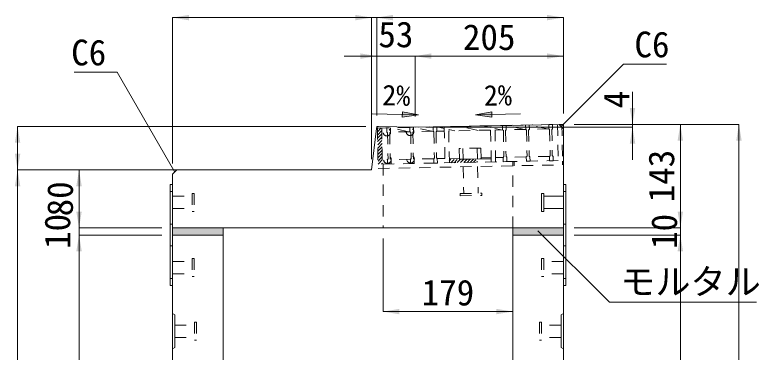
# Model space of a CAD drawing. Units: millimetres at full size; some dimension numbers follow another scale. Extents: x -3301 to 90699, y 107523 to 139162.
# Drawn here: x -413 to 615, y 114573 to 115039 of the extents above; entities that cross this region are included whole.
import ezdxf
from ezdxf.enums import TextEntityAlignment as Align

# ---------------------------------------------------------------- set-up
doc = ezdxf.new("R2010")
doc.units = ezdxf.units.MM
doc.header["$LTSCALE"] = 21
doc.header["$PDMODE"] = 32
doc.header["$PDSIZE"] = 10.5
doc.linetypes.add('DASHED_SPACED', pattern=[12, 6, -6])
doc.linetypes.add('USER1', pattern=[1.35, 0.75, -0.6])
for name, color, linetype, lineweight in [('0_2', 7, 'USER1', 9), ('寸法線', 7, 'Continuous', 9), ('引出線', 4, 'Continuous', 9), ('本体', 2, 'Continuous', 9), ('補助線', 8, 'Continuous', 13), ('ｲﾝｻｰﾄ', 3, 'USER1', 5), ('ｸﾞﾚｰﾁﾝｸﾞ', 7, 'USER1', 9)]:
    doc.layers.add(name, color=color, linetype=linetype, lineweight=lineweight)
doc.layers.add('ﾊｯﾁﾝｸﾞ', color=8, linetype='Continuous')
doc.styles.add('ＭＳ ゴシック', font='')
doc.styles.get('ＭＳ ゴシック').set_extended_font_data('MS Gothic')

# ---------------------------------------------------------------- blocks, each defined once
blk = doc.blocks.new('filled_arrow')
at = {"color": 0, "linetype": 'Continuous', "lineweight": -2}
blk.add_solid([(7.5, 1.25), (0, 0), (7.5, -1.25)], dxfattribs=at)

msp = doc.modelspace()

# ---------------------------------------------------------------- hatches: boundary and pattern name
at = {"layer": '引出線'}
for points in [[(121.98, 114905.4), (121.83, 114897.9), (144.4, 114901.2)], [(245.65, 114905.4), (245.8, 114897.9), (223.22, 114901.2)]]:
    msp.add_hatch(color=7, dxfattribs=at).paths.add_polyline_path(points)
at = {"layer": 'ｸﾞﾚｰﾁﾝｸﾞ'}
h = msp.add_hatch(dxfattribs=at)
h.set_pattern_fill('USER', color=256, style=0, pattern_type=2)
h.set_pattern_definition([(46.14576, (-392.64, 114506.34), (-2.28951, 2.19972), [75, -60])])
h.paths.add_polyline_path([(87.44, 114883), (93.44, 114883.12), (94.44, 114833.13), (88.44, 114833.01)])
h = msp.add_hatch(dxfattribs=at)
h.set_pattern_fill('USER', color=256, style=0, pattern_type=2)
h.set_pattern_definition([(46.14576, (-319.15, 114507.81), (-2.28951, 2.19972), [75, -60])])
h.paths.add_polyline_path([(186.92, 114834.98), (186.83, 114839.48), (225.32, 114840.25), (240.32, 114840.55), (244.82, 114840.64), (244.91, 114836.14), (225.41, 114835.75)])
at = {"layer": 'ﾊｯﾁﾝｸﾞ'}
for points in [[(-125.49, 114735.1), (-125.49, 114745.1), (-195.49, 114745.1), (-195.49, 114735.1)], [(274.51, 114745.1), (274.51, 114735.1), (344.51, 114735.1), (344.51, 114745.1)]]:
    msp.add_hatch(color=256, dxfattribs=at).paths.add_polyline_path(points)

# ---------------------------------------------------------------- linework, layer by layer
at = {"layer": '0_2'}
for p, q in [((-195.49, 114795.1), (-198.69, 114795.1)), ((347.71, 114795.1), (344.51, 114795.1)), ((-195.49, 114750.1), (-198.69, 114750.1)), ((347.71, 114750.1), (344.51, 114750.1)), ((-195.49, 114720.1), (-198.69, 114720.1)), ((347.71, 114720.1), (344.51, 114720.1)), ((-195.49, 114675.1), (-198.69, 114675.1)), ((347.71, 114675.1), (344.51, 114675.1))]:
    msp.add_line(p, q, dxfattribs=at)
at = {"layer": '0_2', "linetype": 'DASHED_SPACED'}
for p, q in [((317.51, 114792.6), (314.51, 114792.6)), ((314.51, 114792.6), (314.51, 114767.6)), ((317.51, 114792.6), (317.51, 114767.6)), ((344.51, 114788.6), (317.51, 114788.6)), ((344.51, 114788.6), (344.51, 114771.6)), ((344.51, 114771.6), (317.51, 114771.6)), ((317.51, 114767.6), (314.51, 114767.6))]:
    msp.add_line(p, q, dxfattribs=at)
at = {"layer": '0_2', "linetype": 'Continuous', "lineweight": 13}
for p, q in [((-195.49, 114735.1), (-195.49, 114745.1)), ((-125.49, 114735.1), (-125.49, 114745.1)), ((274.51, 114735.1), (274.51, 114745.1)), ((344.51, 114735.1), (344.51, 114745.1))]:
    msp.add_line(p, q, dxfattribs=at)
at = {"layer": '0_2', "linetype": 'Continuous'}
for points in [[(-198.69, 114665.1), (-198.69, 114805.1), (-195.49, 114805.1), (-195.49, 114665.1)], [(344.51, 114665.1), (344.51, 114805.1), (347.71, 114805.1), (347.71, 114665.1)]]:
    msp.add_lwpolyline(points, close=True, dxfattribs=at)
at = {"layer": '寸法線'}
for p, q in [((79.51, 115035.65), (-195.49, 115035.65)), ((-195.49, 114834.1), (-195.49, 115035.65)), ((131.51, 115035.65), (34.51, 115035.65)), ((79.51, 114840.1), (79.51, 115035.65)), ((79.51, 114840.1), (79.51, 115035.65)), ((86.51, 115035.65), (344.51, 115035.65)), ((86.51, 114900.1), (86.51, 115035.65)), ((86.51, 114900.1), (86.51, 115035.65)), ((344.51, 114903.1), (344.51, 115035.65)), ((41.51, 114982.43), (184.51, 114982.43)), ((86.51, 114900.1), (86.51, 114982.43)), ((139.51, 114899.04), (139.51, 114982.43)), ((139.51, 114982.43), (344.51, 114982.43)), ((139.51, 114899.04), (139.51, 114982.43)), ((344.51, 114903.1), (344.51, 114982.43)), ((440.07, 114839.04), (440.07, 114933.1)), ((-409.72, 114825.1), (-409.72, 114885.1)), ((71.51, 114885.1), (-409.72, 114885.1)), ((154.51, 114884.04), (440.07, 114884.04)), ((359.51, 114888.1), (506.15, 114888.1)), ((359.51, 114888.1), (587.16, 114888.1)), ((359.51, 114888.1), (440.07, 114888.1)), ((506.15, 114888.1), (506.15, 114745.1)), ((587.16, 114085.1), (587.16, 114888.1)), ((-409.72, 114085.1), (-409.72, 114825.1)), ((-210.49, 114825.1), (-409.72, 114825.1)), ((71.51, 114825.1), (-409.72, 114825.1)), ((-324.81, 114825.1), (-324.81, 114745.1)), ((-210.49, 114825.1), (-324.81, 114825.1)), ((-324.81, 114690.1), (-324.81, 114790.1)), ((506.15, 114690.1), (506.15, 114790.1)), ((-210.49, 114745.1), (-324.81, 114745.1)), ((-210.49, 114745.1), (-324.81, 114745.1)), ((359.51, 114745.1), (506.15, 114745.1)), ((359.51, 114745.1), (506.15, 114745.1)), ((-324.81, 114735.1), (-324.81, 114335.1)), ((-210.49, 114735.1), (-324.81, 114735.1)), ((-210.49, 114735.1), (-324.81, 114735.1)), ((95.44, 114730.1), (95.44, 114629.29)), ((359.51, 114735.1), (506.15, 114735.1)), ((359.51, 114735.1), (506.15, 114735.1)), ((506.15, 114735.1), (506.15, 114085.1)), ((274.51, 114720.1), (274.51, 114629.29)), ((95.44, 114629.29), (274.51, 114629.29))]:
    msp.add_line(p, q, dxfattribs=at)
at = {"layer": '引出線', "color": 7}
for p, q in [((80.29, 114902.45), (142.39, 114901.2)), ((285.33, 114902.45), (223.22, 114901.2))]:
    msp.add_line(p, q, dxfattribs=at)
at = {"layer": '引出線'}
for points in [[(341.51, 114885.08), (427.76, 114971.33), (486.92, 114971.33)], [(-192.49, 114822.16), (-272.19, 114960.19), (-331.35, 114960.19)], [(309.43, 114740.78), (408.11, 114642.1), (611.37, 114642.1)]]:
    msp.add_lwpolyline(points, dxfattribs=at)
at = {"layer": '引出線', "color": 7, "lineweight": 13}
for points in [[(121.98, 114905.4), (121.83, 114897.9), (144.4, 114901.2)], [(245.65, 114905.4), (245.8, 114897.9), (223.22, 114901.2)]]:
    msp.add_lwpolyline(points, close=True, dxfattribs=at)
at = {"layer": '本体', "lineweight": 20}
for p, q in [((86.2, 114882.44), (79.51, 114825.1)), ((89.16, 114885.05), (139.51, 114884.04)), ((139.51, 114884.04), (338.51, 114887.98)), ((-195.49, 114819.1), (-189.49, 114825.1)), ((-189.49, 114825.1), (79.51, 114825.1)), ((-195.49, 114819.1), (-195.49, 114745.1)), ((344.51, 114745.1), (-195.49, 114745.1)), ((-125.49, 114735.1), (-195.49, 114735.1)), ((-195.49, 114735.1), (-195.49, 114085.1)), ((-125.49, 114429.13), (-125.49, 114735.1)), ((344.51, 114735.1), (274.51, 114735.1)), ((274.51, 114429.13), (274.51, 114735.1)), ((344.51, 114735.1), (344.51, 114085.1))]:
    msp.add_line(p, q, dxfattribs=at)
at = {"layer": '本体', "lineweight": 13}
for p in [(338.51, 114887.98), (344.51, 114745.1)]:
    msp.add_line(p, (344.51, 114882.1), dxfattribs=at)
at = {"layer": '本体', "linetype": 'USER1'}
for p, q in [((95.44, 114833.15), (95.44, 114745.1)), ((274.51, 114745.1), (274.51, 114836.73))]:
    msp.add_line(p, q, dxfattribs=at)
at = {"layer": '本体'}
for p, q in [((-195.49, 114626.59), (-192.29, 114624.6)), ((-192.29, 114624.6), (-192.29, 114579.59)), ((344.51, 114626.59), (341.31, 114624.6)), ((341.31, 114624.6), (341.31, 114579.59)), ((-195.49, 114577.59), (-192.29, 114579.59)), ((344.51, 114577.59), (341.31, 114579.59))]:
    msp.add_line(p, q, dxfattribs=at)
at = {"layer": '本体', "lineweight": 20}
msp.add_arc((89.17, 114882.05), 3, 88.85424, 173.34557, dxfattribs=at)
at = {"layer": '補助線'}
for p, q in [((86.19, 114882.39), (86.51, 114885.1)), ((86.51, 114885.1), (89.23, 114885.04)), ((338.51, 114887.98), (344.51, 114888.1)), ((344.51, 114882.1), (344.51, 114888.1))]:
    msp.add_line(p, q, dxfattribs=at)
at = {"layer": 'ｲﾝｻｰﾄ'}
for p, q in [((-168.49, 114792.6), (-168.49, 114767.6)), ((-168.49, 114792.6), (-165.49, 114792.6)), ((-165.49, 114792.6), (-165.49, 114767.6)), ((317.51, 114792.6), (314.51, 114792.6)), ((314.51, 114792.6), (314.51, 114767.6)), ((317.51, 114792.6), (317.51, 114767.6)), ((-195.49, 114788.6), (-195.49, 114771.6)), ((-195.49, 114788.6), (-168.49, 114788.6)), ((344.51, 114788.6), (317.51, 114788.6)), ((344.51, 114788.6), (344.51, 114771.6)), ((-195.49, 114771.6), (-168.49, 114771.6)), ((344.51, 114771.6), (317.51, 114771.6)), ((-168.49, 114767.6), (-165.49, 114767.6)), ((317.51, 114767.6), (314.51, 114767.6)), ((-195.49, 114698.6), (-195.49, 114681.6)), ((-195.49, 114698.6), (-168.49, 114698.6)), ((-168.49, 114702.6), (-168.49, 114677.6)), ((-168.49, 114702.6), (-165.49, 114702.6)), ((-165.49, 114702.6), (-165.49, 114677.6)), ((314.51, 114702.6), (314.51, 114677.6)), ((317.51, 114702.6), (314.51, 114702.6)), ((317.51, 114702.6), (317.51, 114677.6)), ((344.51, 114698.6), (317.51, 114698.6)), ((344.51, 114698.6), (344.51, 114681.6)), ((-195.49, 114681.6), (-168.49, 114681.6)), ((-168.49, 114677.6), (-165.49, 114677.6)), ((317.51, 114677.6), (314.51, 114677.6)), ((344.51, 114681.6), (317.51, 114681.6)), ((-165.29, 114614.59), (-165.29, 114589.6)), ((-165.29, 114614.59), (-162.29, 114614.59)), ((-162.29, 114614.59), (-162.29, 114589.6)), ((311.31, 114614.59), (311.31, 114589.6)), ((314.31, 114614.59), (311.31, 114614.59)), ((314.31, 114614.59), (314.31, 114589.6)), ((-192.29, 114610.6), (-192.29, 114593.59)), ((-192.29, 114610.6), (-165.29, 114610.6)), ((341.31, 114610.6), (314.31, 114610.6)), ((341.31, 114610.6), (341.31, 114593.59)), ((-192.29, 114593.59), (-165.29, 114593.59)), ((341.31, 114593.59), (314.31, 114593.59)), ((-165.29, 114589.6), (-162.29, 114589.6)), ((314.31, 114589.6), (311.31, 114589.6))]:
    msp.add_line(p, q, dxfattribs=at)
at = {"layer": 'ｸﾞﾚｰﾁﾝｸﾞ'}
for p, q in [((87.44, 114883), (342.39, 114888.1)), ((87.44, 114883), (88.56, 114827.01)), ((93.44, 114883.12), (94.56, 114827.13)), ((104.32, 114883.34), (99.32, 114883.24)), ((104.32, 114883.34), (99.32, 114883.24)), ((104.32, 114883.34), (99.32, 114883.24)), ((100.44, 114883.26), (100.56, 114877.26)), ((105.44, 114883.36), (105.56, 114877.36)), ((105.44, 114883.36), (105.56, 114877.36)), ((105.44, 114883.36), (105.56, 114877.36)), ((130.55, 114877.86), (105.44, 114883.36)), ((137.43, 114884), (132.43, 114883.9)), ((137.43, 114884), (132.43, 114883.9)), ((137.43, 114884), (132.43, 114883.9)), ((132.55, 114877.9), (132.43, 114883.9)), ((132.43, 114883.9), (132.55, 114877.9)), ((132.43, 114883.9), (132.55, 114877.9)), ((132.43, 114883.9), (132.55, 114877.9)), ((132.43, 114883.9), (132.55, 114877.9)), ((132.43, 114883.9), (132.55, 114877.9)), ((132.43, 114883.9), (132.55, 114877.9)), ((162.54, 114878.5), (137.43, 114884)), ((137.43, 114884), (137.55, 114878)), ((137.43, 114884), (137.55, 114878)), ((137.43, 114884), (137.55, 114878)), ((144.43, 114884.14), (329.39, 114887.84)), ((169.42, 114884.64), (164.42, 114884.54)), ((169.42, 114884.64), (164.42, 114884.54)), ((169.42, 114884.64), (164.42, 114884.54)), ((164.42, 114884.54), (164.54, 114878.54)), ((164.42, 114884.54), (164.54, 114878.54)), ((164.42, 114884.54), (164.54, 114878.54)), ((179.97, 114882.33), (169.42, 114884.64)), ((169.42, 114884.64), (169.54, 114878.64)), ((169.42, 114884.64), (169.54, 114878.64)), ((169.42, 114884.64), (169.54, 114878.64)), ((179.92, 114884.85), (180.92, 114834.86)), ((186.92, 114834.98), (185.92, 114884.97)), ((226.53, 114879.78), (201.42, 114885.28)), ((243.96, 114883.61), (233.41, 114885.92)), ((244.91, 114836.14), (243.91, 114886.13)), ((250.91, 114836.26), (249.91, 114886.25)), ((258.53, 114880.42), (249.99, 114882.29)), ((260.4, 114886.46), (260.52, 114880.46)), ((260.4, 114886.46), (260.52, 114880.46)), ((260.4, 114886.46), (260.52, 114880.46)), ((265.4, 114886.56), (265.52, 114880.56)), ((265.4, 114886.56), (265.52, 114880.56)), ((265.4, 114886.56), (265.52, 114880.56)), ((290.52, 114881.06), (265.4, 114886.56)), ((292.4, 114887.1), (292.52, 114881.1)), ((292.4, 114887.1), (292.52, 114881.1)), ((292.4, 114887.1), (292.52, 114881.1)), ((297.4, 114887.2), (297.52, 114881.2)), ((297.4, 114887.2), (297.52, 114881.2)), ((297.4, 114887.2), (297.52, 114881.2)), ((322.51, 114881.7), (297.4, 114887.2)), ((324.51, 114881.74), (297.52, 114881.2)), ((329.39, 114887.84), (324.39, 114887.74)), ((329.39, 114887.84), (324.39, 114887.74)), ((329.39, 114887.84), (324.39, 114887.74)), ((324.39, 114887.74), (324.51, 114881.74)), ((324.39, 114887.74), (324.51, 114881.74)), ((324.39, 114887.74), (324.51, 114881.74)), ((324.51, 114881.74), (325.53, 114880.76)), ((324.51, 114881.74), (325.53, 114880.76)), ((324.51, 114881.74), (325.53, 114880.76)), ((329.51, 114881.84), (328.53, 114880.82)), ((329.51, 114881.84), (328.53, 114880.82)), ((329.51, 114881.84), (328.53, 114880.82)), ((329.39, 114887.84), (329.51, 114881.84)), ((329.39, 114887.84), (329.51, 114881.84)), ((329.39, 114887.84), (329.51, 114881.84)), ((336.39, 114887.98), (337.39, 114837.99)), ((342.39, 114888.1), (343.51, 114832.11)), ((100.56, 114877.26), (101.58, 114876.28)), ((100.56, 114877.26), (101.58, 114876.28)), ((100.56, 114877.26), (101.58, 114876.28)), ((101.58, 114876.28), (102.3, 114840.29)), ((101.58, 114876.28), (102.3, 114840.29)), ((101.58, 114876.28), (102.3, 114840.29)), ((105.56, 114877.36), (104.58, 114876.34)), ((105.56, 114877.36), (104.58, 114876.34)), ((105.56, 114877.36), (104.58, 114876.34)), ((104.58, 114876.34), (105.3, 114840.35)), ((104.58, 114876.34), (105.3, 114840.35)), ((104.58, 114876.34), (105.3, 114840.35)), ((132.55, 114877.9), (105.56, 114877.36)), ((132.55, 114877.9), (133.57, 114876.92)), ((132.55, 114877.9), (133.57, 114876.92)), ((132.55, 114877.9), (133.57, 114876.92)), ((133.57, 114876.92), (134.29, 114840.93)), ((133.57, 114876.92), (134.29, 114840.93)), ((133.57, 114876.92), (134.29, 114840.93)), ((137.55, 114878), (136.57, 114876.98)), ((137.55, 114878), (136.57, 114876.98)), ((137.55, 114878), (136.57, 114876.98)), ((136.57, 114876.98), (137.29, 114840.99)), ((136.57, 114876.98), (137.29, 114840.99)), ((136.57, 114876.98), (137.29, 114840.99)), ((164.54, 114878.54), (137.55, 114878)), ((164.54, 114878.54), (165.56, 114877.56)), ((164.54, 114878.54), (165.56, 114877.56)), ((164.54, 114878.54), (165.56, 114877.56)), ((165.56, 114877.56), (166.28, 114841.57)), ((165.56, 114877.56), (166.28, 114841.57)), ((165.56, 114877.56), (166.28, 114841.57)), ((169.54, 114878.64), (168.56, 114877.62)), ((169.54, 114878.64), (168.56, 114877.62)), ((169.54, 114878.64), (168.56, 114877.62)), ((168.56, 114877.62), (169.28, 114841.63)), ((168.56, 114877.62), (169.28, 114841.63)), ((168.56, 114877.62), (169.28, 114841.63)), ((180.04, 114878.85), (169.54, 114878.64)), ((194.54, 114879.14), (186, 114881.01)), ((244.03, 114880.13), (186.04, 114878.97)), ((260.52, 114880.46), (250.03, 114880.25)), ((260.52, 114880.46), (261.54, 114879.48)), ((260.52, 114880.46), (261.54, 114879.48)), ((260.52, 114880.46), (261.54, 114879.48)), ((261.54, 114879.48), (262.26, 114843.49)), ((261.54, 114879.48), (262.26, 114843.49)), ((261.54, 114879.48), (262.26, 114843.49)), ((265.52, 114880.56), (264.54, 114879.54)), ((265.52, 114880.56), (264.54, 114879.54)), ((265.52, 114880.56), (264.54, 114879.54)), ((264.54, 114879.54), (265.26, 114843.55)), ((264.54, 114879.54), (265.26, 114843.55)), ((264.54, 114879.54), (265.26, 114843.55)), ((292.52, 114881.1), (265.52, 114880.56)), ((292.52, 114881.1), (293.54, 114880.12)), ((292.52, 114881.1), (293.54, 114880.12)), ((292.52, 114881.1), (293.54, 114880.12)), ((293.54, 114880.12), (294.26, 114844.13)), ((293.54, 114880.12), (294.26, 114844.13)), ((293.54, 114880.12), (294.26, 114844.13)), ((297.52, 114881.2), (296.54, 114880.18)), ((297.52, 114881.2), (296.54, 114880.18)), ((297.52, 114881.2), (296.54, 114880.18)), ((296.54, 114880.18), (297.26, 114844.19)), ((296.54, 114880.18), (297.26, 114844.19)), ((296.54, 114880.18), (297.26, 114844.19)), ((325.53, 114880.76), (326.25, 114844.77)), ((325.53, 114880.76), (326.25, 114844.77)), ((325.53, 114880.76), (326.25, 114844.77)), ((328.53, 114880.82), (329.25, 114844.83)), ((328.53, 114880.82), (329.25, 114844.83)), ((328.53, 114880.82), (329.25, 114844.83)), ((230.52, 114855.35), (200.53, 114854.75)), ((200.53, 114854.75), (200.83, 114839.76)), ((205.53, 114854.85), (205.83, 114839.86)), ((225.52, 114855.25), (225.82, 114840.26)), ((230.52, 114855.35), (230.82, 114840.36)), ((133.31, 114839.91), (134.29, 114840.93)), ((133.31, 114839.91), (134.29, 114840.93)), ((133.31, 114839.91), (134.29, 114840.93)), ((138.31, 114840.01), (137.29, 114840.99)), ((138.31, 114840.01), (137.29, 114840.99)), ((138.31, 114840.01), (137.29, 114840.99)), ((165.3, 114840.55), (138.31, 114840.01)), ((165.3, 114840.55), (166.28, 114841.57)), ((165.3, 114840.55), (166.28, 114841.57)), ((165.3, 114840.55), (166.28, 114841.57)), ((165.42, 114834.55), (165.3, 114840.55)), ((165.42, 114834.55), (165.3, 114840.55)), ((165.42, 114834.55), (165.3, 114840.55)), ((170.3, 114840.65), (169.28, 114841.63)), ((170.3, 114840.65), (169.28, 114841.63)), ((170.3, 114840.65), (169.28, 114841.63)), ((180.8, 114840.86), (170.3, 114840.65)), ((170.42, 114834.65), (170.3, 114840.65)), ((170.42, 114834.65), (170.3, 114840.65)), ((170.42, 114834.65), (170.3, 114840.65)), ((200.8, 114841.26), (186.8, 114840.98)), ((244.82, 114840.64), (186.83, 114839.48)), ((244.79, 114842.14), (230.79, 114841.86)), ((261.28, 114842.47), (250.79, 114842.26)), ((261.28, 114842.47), (262.26, 114843.49)), ((261.28, 114842.47), (262.26, 114843.49)), ((261.28, 114842.47), (262.26, 114843.49)), ((261.4, 114836.47), (261.28, 114842.47)), ((261.4, 114836.47), (261.28, 114842.47)), ((261.4, 114836.47), (261.28, 114842.47)), ((266.28, 114842.57), (265.26, 114843.55)), ((266.28, 114842.57), (265.26, 114843.55)), ((266.28, 114842.57), (265.26, 114843.55)), ((293.28, 114843.11), (266.28, 114842.57)), ((266.4, 114836.57), (266.28, 114842.57)), ((266.4, 114836.57), (266.28, 114842.57)), ((266.4, 114836.57), (266.28, 114842.57)), ((293.28, 114843.11), (294.26, 114844.13)), ((293.28, 114843.11), (294.26, 114844.13)), ((293.28, 114843.11), (294.26, 114844.13)), ((293.4, 114837.11), (293.28, 114843.11)), ((293.4, 114837.11), (293.28, 114843.11)), ((293.4, 114837.11), (293.28, 114843.11)), ((298.28, 114843.21), (297.26, 114844.19)), ((298.28, 114843.21), (297.26, 114844.19)), ((298.28, 114843.21), (297.26, 114844.19)), ((325.27, 114843.75), (298.28, 114843.21)), ((298.4, 114837.21), (298.28, 114843.21)), ((298.4, 114837.21), (298.28, 114843.21)), ((298.4, 114837.21), (298.28, 114843.21)), ((325.27, 114843.75), (326.25, 114844.77)), ((325.27, 114843.75), (326.25, 114844.77)), ((325.27, 114843.75), (326.25, 114844.77)), ((325.39, 114837.75), (325.27, 114843.75)), ((325.39, 114837.75), (325.27, 114843.75)), ((325.39, 114837.75), (325.27, 114843.75)), ((330.27, 114843.85), (329.25, 114844.83)), ((330.27, 114843.85), (329.25, 114844.83)), ((330.27, 114843.85), (329.25, 114844.83)), ((330.39, 114837.85), (330.27, 114843.85)), ((330.39, 114837.85), (330.27, 114843.85)), ((330.39, 114837.85), (330.27, 114843.85)), ((337.39, 114837.99), (88.44, 114833.01)), ((88.56, 114827.01), (343.51, 114832.11)), ((101.32, 114839.27), (102.3, 114840.29)), ((101.32, 114839.27), (102.3, 114840.29)), ((101.32, 114839.27), (102.3, 114840.29)), ((101.44, 114833.27), (101.32, 114839.27)), ((101.44, 114833.27), (101.32, 114839.27)), ((101.44, 114833.27), (101.32, 114839.27)), ((101.44, 114833.27), (101.32, 114839.27)), ((101.44, 114833.27), (101.32, 114839.27)), ((101.44, 114833.27), (101.32, 114839.27)), ((106.44, 114833.37), (101.44, 114833.27)), ((106.44, 114833.37), (101.44, 114833.27)), ((106.44, 114833.37), (101.44, 114833.27)), ((106.32, 114839.37), (105.3, 114840.35)), ((106.32, 114839.37), (105.3, 114840.35)), ((106.32, 114839.37), (105.3, 114840.35)), ((133.31, 114839.91), (106.32, 114839.37)), ((106.44, 114833.37), (106.32, 114839.37)), ((106.44, 114833.37), (106.32, 114839.37)), ((106.44, 114833.37), (106.32, 114839.37)), ((133.43, 114833.91), (133.31, 114839.91)), ((133.43, 114833.91), (133.31, 114839.91)), ((133.43, 114833.91), (133.31, 114839.91)), ((133.43, 114833.91), (133.31, 114839.91)), ((133.43, 114833.91), (133.31, 114839.91)), ((133.43, 114833.91), (133.31, 114839.91)), ((138.43, 114834.01), (133.43, 114833.91)), ((138.43, 114834.01), (133.43, 114833.91)), ((138.43, 114834.01), (133.43, 114833.91)), ((138.43, 114834.01), (138.31, 114840.01)), ((138.43, 114834.01), (138.31, 114840.01)), ((138.43, 114834.01), (138.31, 114840.01)), ((170.42, 114834.65), (165.42, 114834.55)), ((170.42, 114834.65), (165.42, 114834.55)), ((170.42, 114834.65), (165.42, 114834.55)), ((230.82, 114840.36), (200.83, 114839.76)), ((266.4, 114836.57), (261.4, 114836.47)), ((266.4, 114836.57), (261.4, 114836.47)), ((266.4, 114836.57), (261.4, 114836.47)), ((276.4, 114836.77), (276.52, 114830.77)), ((298.4, 114837.21), (293.4, 114837.11)), ((298.4, 114837.21), (293.4, 114837.11)), ((298.4, 114837.21), (293.4, 114837.11)), ((330.39, 114837.85), (325.39, 114837.75)), ((330.39, 114837.85), (325.39, 114837.75)), ((330.39, 114837.85), (325.39, 114837.75)), ((343.51, 114832.11), (343.41, 114837.11)), ((206.04, 114829.36), (206.78, 114792.37)), ((226.03, 114829.76), (226.77, 114792.77)), ((201.78, 114792.27), (231.77, 114792.87)), ((201.84, 114789.27), (201.78, 114792.27)), ((201.84, 114789.27), (231.83, 114789.87)), ((231.83, 114789.87), (231.77, 114792.87))]:
    msp.add_line(p, q, dxfattribs=at)
for p in [(132.55, 114877.9), (100.56, 114877.26), (101.32, 114839.27), (133.31, 114839.91)]:
    msp.add_point(p, dxfattribs=at)

# ---------------------------------------------------------------- block references
at = {"layer": '寸法線', "xscale": 3, "yscale": 3}
for p in [(-195.49, 115035.65), (86.51, 115035.65), (86.51, 115035.65), (139.51, 114982.43), (139.51, 114982.43), (95.44, 114629.29)]:
    msp.add_blockref('filled_arrow', p, dxfattribs=at)
for p, rotation in [((79.51, 115035.65), 180), ((79.51, 115035.65), 180), ((344.51, 115035.65), 180), ((86.51, 114982.43), 180), ((344.51, 114982.43), 180), ((440.07, 114888.1), 90), ((-409.72, 114885.1), 270), ((440.07, 114884.04), 270), ((506.15, 114888.1), 270), ((587.16, 114888.1), 270), ((-409.72, 114825.1), 90), ((-409.72, 114825.1), 270), ((-324.81, 114825.1), 270), ((-324.81, 114745.1), 90), ((-324.81, 114745.1), 90), ((506.15, 114745.1), 90), ((506.15, 114745.1), 90), ((-324.81, 114735.1), 270), ((-324.81, 114735.1), 270), ((506.15, 114735.1), 270), ((506.15, 114735.1), 270), ((274.51, 114629.29), 180)]:
    msp.add_blockref('filled_arrow', p, dxfattribs=dict(at, rotation=rotation))
at = {"layer": '引出線', "xscale": 0.12, "yscale": 0.12}
for p, rotation in [((341.51, 114885.08), 45), ((-192.49, 114822.16), 120), ((309.43, 114740.78), 315)]:
    msp.add_blockref('filled_arrow', p, dxfattribs=dict(at, rotation=rotation))

# ---------------------------------------------------------------- texts
at = {"layer": '寸法線', "style": 'ＭＳ ゴシック'}
for s, p in [('53', (113.01, 115012.43)), ('205', (242.01, 115008.68)), ('179', (184.97, 114655.54))]:
    msp.add_text(s, height=35.6, dxfattribs=at).set_placement(p, align=Align.MIDDLE_CENTER)
for s, height, rotation, p in [('2%', 28.48, 359, (113.62, 114928.33)), ('2%', 28.48, 1, (254, 114928.33)), ('4', 35.6, 90, (417.71, 114922.27)), ('143', 35.6, 90, (479.9, 114816.6)), ('80', 35.6, 90, (-351.06, 114785.1)), ('10', 35.6, 90, (-354.81, 114740.1)), ('10', 35.6, 90, (483.77, 114740.1))]:
    msp.add_text(s, height=height, rotation=rotation, dxfattribs=at).set_placement(p, align=Align.MIDDLE_CENTER)
at = {"layer": '引出線', "style": 'ＭＳ ゴシック'}
for s, p in [('C6', (442.76, 115016.33)), ('モルタル', (423.11, 114688.43))]:
    msp.add_text(s, height=35.6, dxfattribs=at).set_placement(p, align=Align.TOP_LEFT)
msp.add_text('C6', height=35.6, dxfattribs=at).set_placement((-287.19, 115005.19), align=Align.TOP_RIGHT)

doc.saveas('drawing.dxf')
